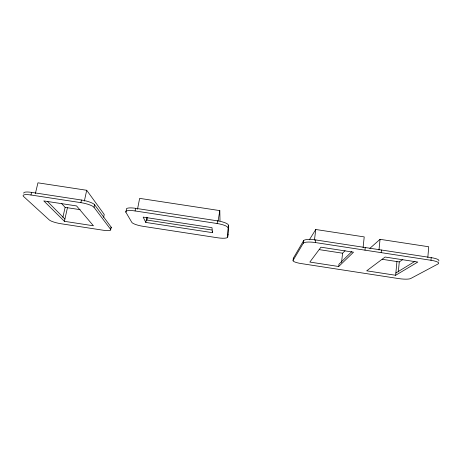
<?xml version="1.0" encoding="UTF-8"?>
<svg xmlns="http://www.w3.org/2000/svg" width="462" height="462" viewBox="0 0 462 462"><rect width="100%" height="100%" fill="white"/><g stroke="black" fill="none" stroke-linecap="round" stroke-linejoin="round"><path stroke-width="0.69" d="M227.708 237.052L228.436 225.242A10.909 2.633 9.4 0 0 217.567 220.865L135.597 208.31A11.013 2.587 11.2 0 0 126.397 209.609L125.872 212.202L131.78 222.32A10.337 2.246 10.9 0 0 143.145 226.334L217.671 237.786A10.256 2.287 9.3 0 0 227.708 237.052L228.436 225.242M427.829 257.536L428.707 246.76L380.053 239.322L369.825 248.383M430.982 260.279L431.196 257.634L315.737 239.945A10.759 2.501 7.2 0 0 303.603 240.667L293.358 258.177L293.058 260.435A9.384 1.877 7.6 0 0 301.126 263.559L398.735 278.598A9.708 1.831 5.9 0 0 410.637 278.551L438.103 263.929A11.255 2.379 5 0 0 430.982 260.279L315.407 242.562A10.77 2.454 7.2 0 0 303.268 243.243L293.058 260.435M395.657 275.277L417.798 262.058L385.089 257.034L366.689 270.819L395.657 275.277L396.939 261.556M398.342 271.916L399.266 261.914L402.812 259.569M381.185 252.645L381.45 250.011M378.973 250.046L380.053 239.322M364.986 250.161L365.263 247.534M363.08 247.615L364.223 236.902L315.777 229.498L309.338 239.836M341.539 262.451L342.602 253.211L345.05 250.647M338.704 266.51L353.511 252.188L320.946 247.193L309.846 262.064L338.704 266.51L338.969 264.224L351.749 251.64M314.437 240.159L315.777 229.498M315.407 242.562L315.737 239.945M303.268 243.243L303.603 240.667M228.02 227.858A10.921 2.593 9.4 0 0 217.134 223.521L217.567 220.865M218.116 220.859L219.802 210.608L139.645 198.365L137.503 209.217M212.37 232.646L212.012 227.668L143.162 217.105L145.79 222.424L212.37 232.646L212.578 231.398M145.79 222.424L146.8 217.204M146.87 220.235L147.395 217.51M125.872 212.202A11.024 2.547 11.2 0 1 135.071 210.949L135.597 208.31M110.695 229.441L94.029 207.322A11.198 2.495 12.2 0 0 80.89 202.651L30.966 194.999A11.417 2.431 13.1 0 0 23.626 196.529L49.342 219.993A9.818 1.871 12.1 0 0 61.053 223.747L103.188 230.232A9.673 1.906 11.4 0 0 110.695 229.441L111.163 227.171L94.583 204.735A11.186 2.535 12.3 0 0 81.468 200.023L31.595 192.388A11.406 2.472 13.2 0 0 23.729 193.191M103.638 217.284L104.227 214.466L86.717 190.28L37.942 182.825L35.372 193.578M94.029 207.322L94.583 204.735M84.35 201.074L86.717 190.28M80.89 202.651L81.468 200.023M62.872 217.354L65.13 207.369L61.735 203.69M64.397 221.315L43.803 200.912L76.594 205.942L93.434 225.785L64.397 221.315L67.458 207.727M30.966 194.999L31.595 192.388M395.87 272.984L414.94 261.353M135.071 210.949L217.134 223.521M65.13 207.369L80.14 209.673M146.269 219.941L212.081 230.041M319.19 249.619L342.602 253.211M382.178 259.292L399.266 261.914M47.407 201.392L64.911 219.04M219.802 210.608L219.999 220.796M111.163 227.171A9.662 1.94 11.5 0 1 110.759 228.107M228.107 234.586A10.245 2.322 9.3 0 1 227.737 235.141M431.196 257.634A11.244 2.42 4.9 0 1 438.692 261.047M293.659 258.963A9.373 1.906 7.6 0 1 293.358 258.177"/></g></svg>
